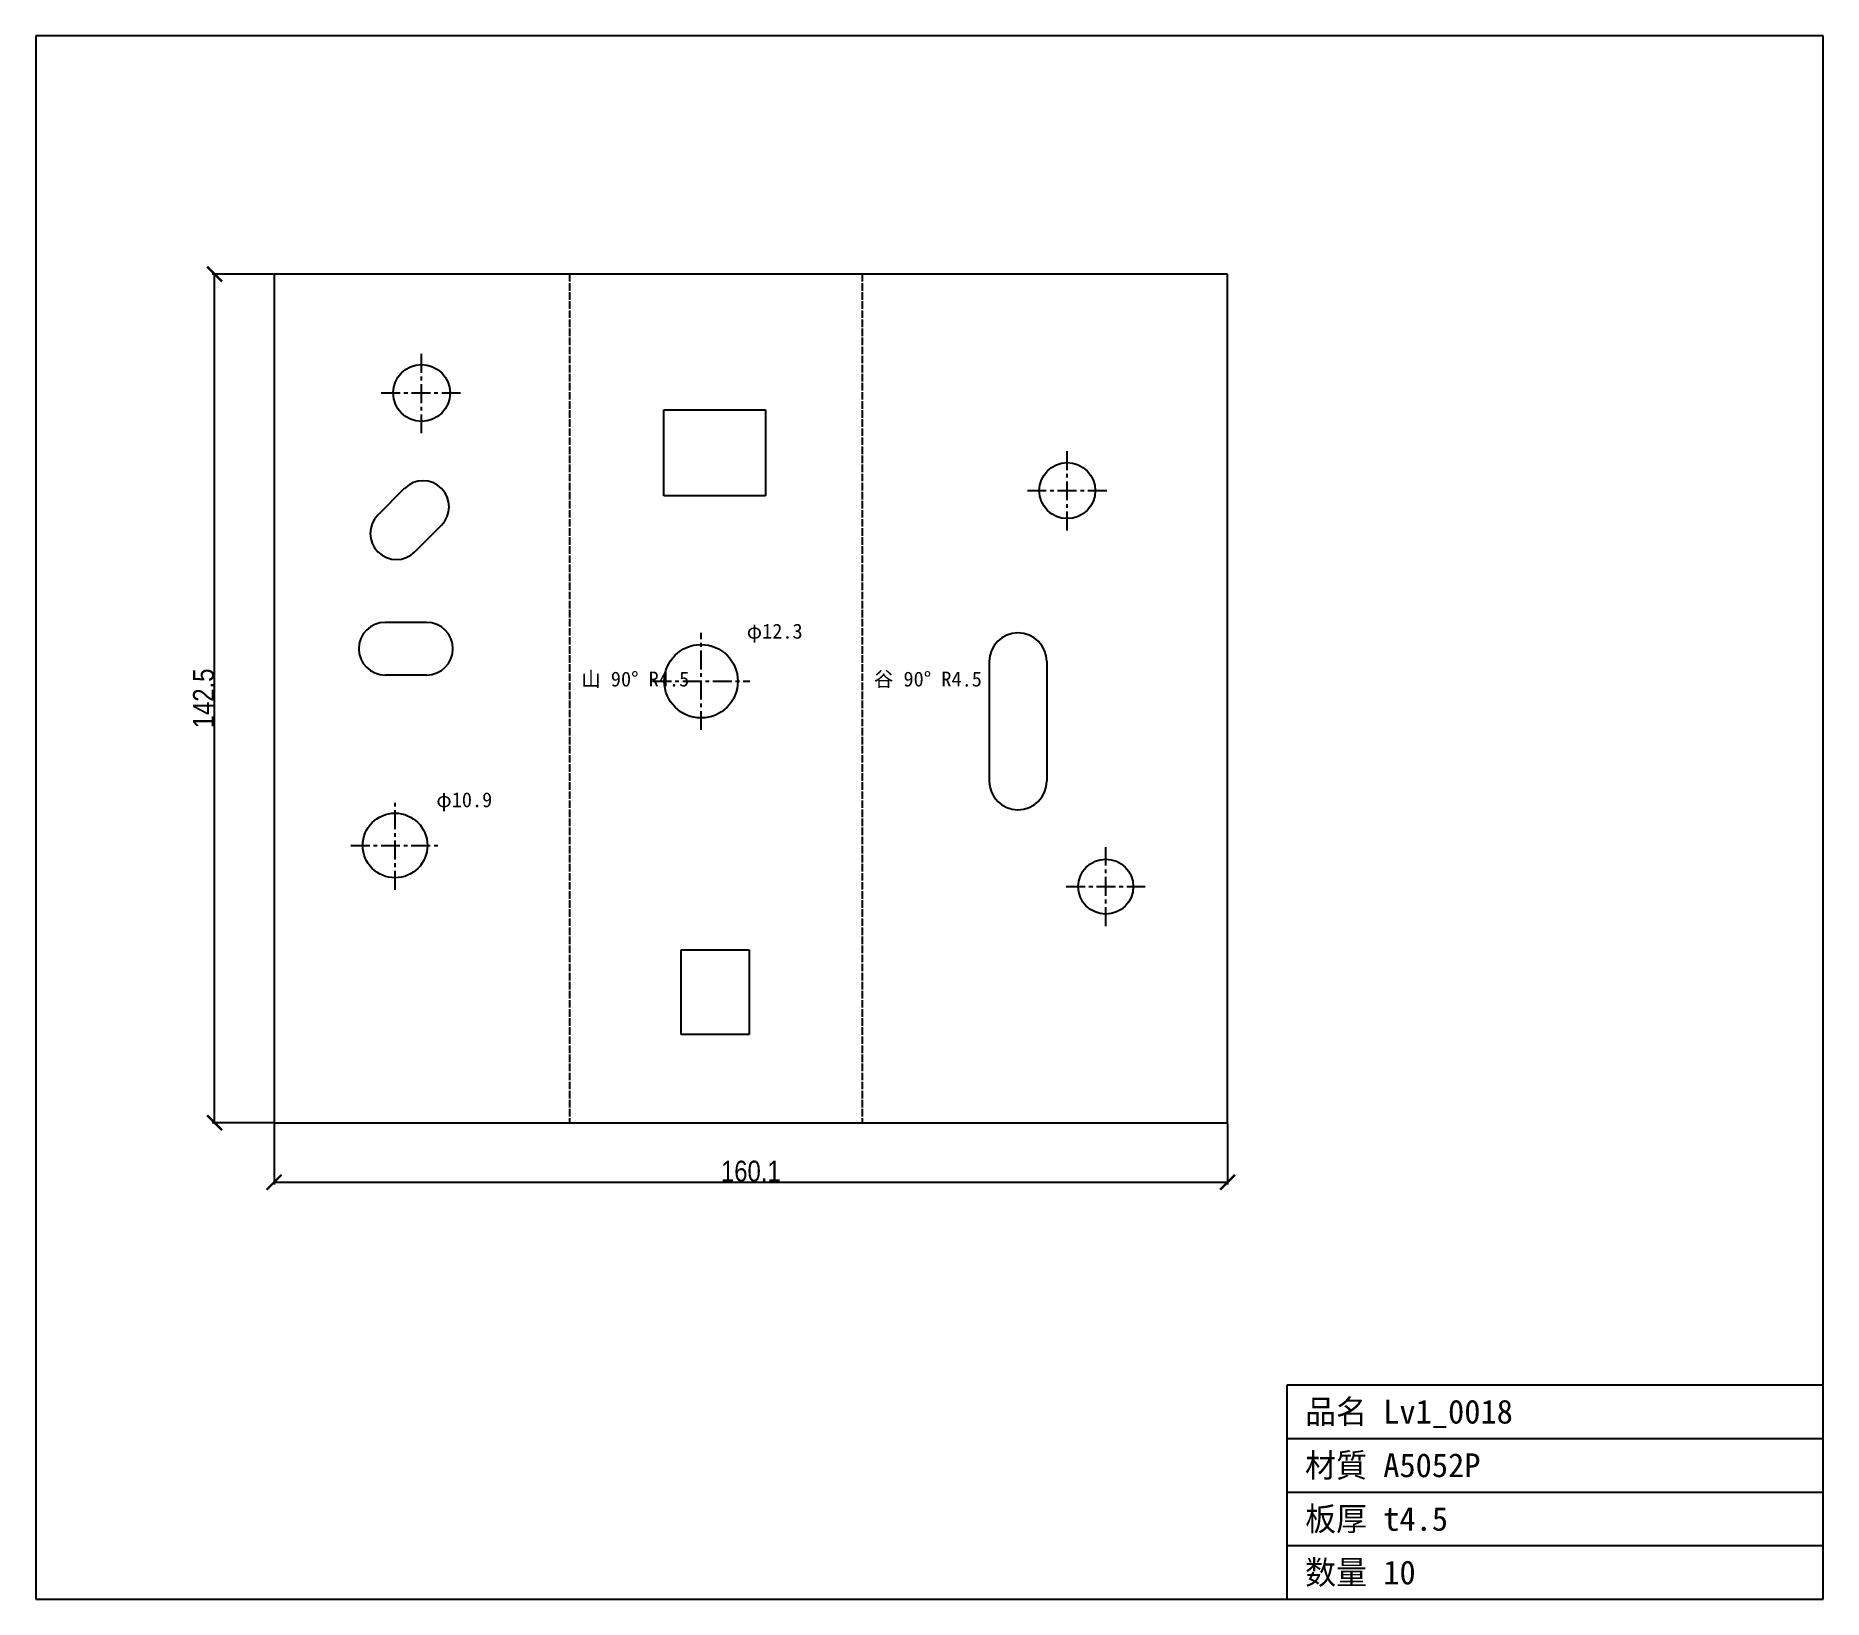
# Model space of a CAD drawing. Header units: millimetres. Extents: x -40 to 260, y -80 to 183.
import ezdxf

# ---------------------------------------------------------------- set-up
doc = ezdxf.new("R2010")
doc.units = ezdxf.units.MM
doc.linetypes.add('CENTER', pattern=[5.08, 3.175, -0.635, 0.635, -0.635])
doc.linetypes.add('DASHED', pattern=[1.524, 1.27, -0.254])
for name, color, linetype in [('中心線', 7, 'Continuous'), ('図枠', 7, 'Continuous'), ('外形', 7, 'Continuous'), ('寸法', 7, 'Continuous'), ('文字', 7, 'Continuous'), ('曲げ線', 7, 'Continuous')]:
    doc.layers.add(name, color=color, linetype=linetype)
doc.styles.add('OpenSansCondensed-Light', font='OpenSansCondensed-Light.ttf')
doc.dimstyles.new('EZDXF', dxfattribs={"dimtxt": 0.25, "dimasz": 0.175, "dimexe": 0.375, "dimexo": 0.125, "dimgap": 0.1, "dimtad": 1, "dimlfac": 100, "dimzin": 12, "dimdsep": 46, "dimtxsty": 'OpenSansCondensed-Light', "dimblk": 'ARCHTICK', "dimcen": 2.5, "dimazin": 3, "dimtfac": 0.5, "dimtmove": 2, "dimatfit": 3})

# ---------------------------------------------------------------- blocks, each defined once
blk = doc.blocks.new('_ARCHTICK')
at = {"color": 0, "linetype": 'BYBLOCK', "const_width": 0.15}
blk.add_lwpolyline([(-0.5, -0.5), (0.5, 0.5)], dxfattribs=at)

msp = doc.modelspace()

# ---------------------------------------------------------------- linework, layer by layer
at = {"layer": '中心線', "color": 1, "linetype": 'CENTER'}
for p, q in [((24.76, 115.78), (24.76, 129.33)), ((17.99, 122.56), (31.54, 122.56)), ((133.19, 99.45), (133.19, 112.84)), ((126.49, 106.15), (139.88, 106.15)), ((71.69, 65.97), (71.69, 82.3)), ((63.53, 74.14), (79.86, 74.14)), ((20.31, 39.13), (20.31, 53.99)), ((12.88, 46.56), (27.74, 46.56)), ((139.64, 33.03), (139.64, 46.27)), ((133.02, 39.65), (146.26, 39.65))]:
    msp.add_line(p, q, dxfattribs=at)
at = {"layer": '図枠'}
for p, q in [((260.12, 182.55), (-40.02, 182.55)), ((-40.02, 182.55), (-40.02, -80.02)), ((260.12, -80.02), (260.12, 182.55)), ((170.12, -80.02), (170.12, -44.02)), ((170.12, -44.02), (260.12, -44.02)), ((170.12, -53.02), (260.12, -53.02)), ((170.12, -62.02), (260.12, -62.02)), ((170.12, -71.02), (260.12, -71.02)), ((-40.02, -80.02), (260.12, -80.02))]:
    msp.add_line(p, q, dxfattribs=at)
at = {"layer": '外形'}
for p, q in [((0, 142.52), (0, 0)), ((160.1, 142.52), (0, 142.52)), ((160.1, 0), (160.1, 142.52)), ((65.45, 119.71), (82.53, 119.71)), ((65.45, 105.28), (65.45, 119.71)), ((82.53, 119.71), (82.53, 105.28)), ((17.43, 102.06), (21.92, 106.54)), ((82.53, 105.28), (65.45, 105.28)), ((28.11, 100.35), (23.63, 95.86)), ((18.63, 84.04), (25.61, 84.04)), ((25.61, 75.19), (18.63, 75.19)), ((120.1, 57.37), (120.1, 77.45)), ((129.73, 77.45), (129.73, 57.37)), ((68.36, 29.03), (79.78, 29.03)), ((68.36, 14.81), (68.36, 29.03)), ((79.78, 29.03), (79.78, 14.81)), ((79.78, 14.81), (68.36, 14.81)), ((0, 0), (160.1, 0))]:
    msp.add_line(p, q, dxfattribs=at)
for centre, radius in [((24.76, 122.56), 4.78), ((133.19, 106.15), 4.7), ((71.69, 74.14), 6.17), ((20.31, 46.56), 5.43), ((139.64, 39.65), 4.62)]:
    msp.add_circle(centre, radius, dxfattribs=at)
for centre, radius, start, end in [((25.01, 103.44), 4.38, -45, 135), ((20.53, 98.96), 4.38, 135, -45), ((18.63, 79.61), 4.42, 90, -90), ((25.61, 79.61), 4.42, -90, 90), ((124.91, 77.45), 4.82, 0, 180), ((124.91, 57.37), 4.82, 180, 0)]:
    msp.add_arc(centre, radius, start, end, dxfattribs=at)
at = {"layer": '曲げ線', "color": 1, "linetype": 'DASHED'}
for p, q in [((49.59, 142.52), (49.59, 0)), ((98.73, 142.52), (98.73, 0))]:
    msp.add_line(p, q, dxfattribs=at)

# ---------------------------------------------------------------- texts
at = {"layer": '文字'}
for s, height, p in [('φ12.3', 2.5, (79.36, 81.3)), ('山 90° R4.5', 2.5, (51.59, 73.26)), ('谷 90° R4.5', 2.5, (100.73, 73.26)), ('φ10.9', 2.5, (27.24, 52.99)), ('品名 Lv1_0018', 4, (173.12, -50.52)), ('材質 A5052P', 4, (173.12, -59.52)), ('板厚 t4.5', 4, (173.12, -68.52)), ('数量 10', 4, (173.12, -77.52))]:
    msp.add_text(s, height=height, dxfattribs=at).set_placement(p)

# ---------------------------------------------------------------- dimensions: what is measured, and where the dimension line sits
at = {"layer": '寸法'}
msp.add_linear_dim(base=(-10, 0), p1=(0, 0), p2=(0, 142.52), angle=90, dimstyle='EZDXF', override={"dimtxt": 3.5, "dimasz": 2.5, "dimdec": 1, "dimlfac": 1}, dxfattribs=at).render()
msp.add_linear_dim(base=(0, -10), p1=(0, 0), p2=(160.1, 0), dimstyle='EZDXF', override={"dimtxt": 3.5, "dimasz": 2.5, "dimdec": 1, "dimlfac": 1}, dxfattribs=at).render()

doc.saveas('drawing.dxf')
